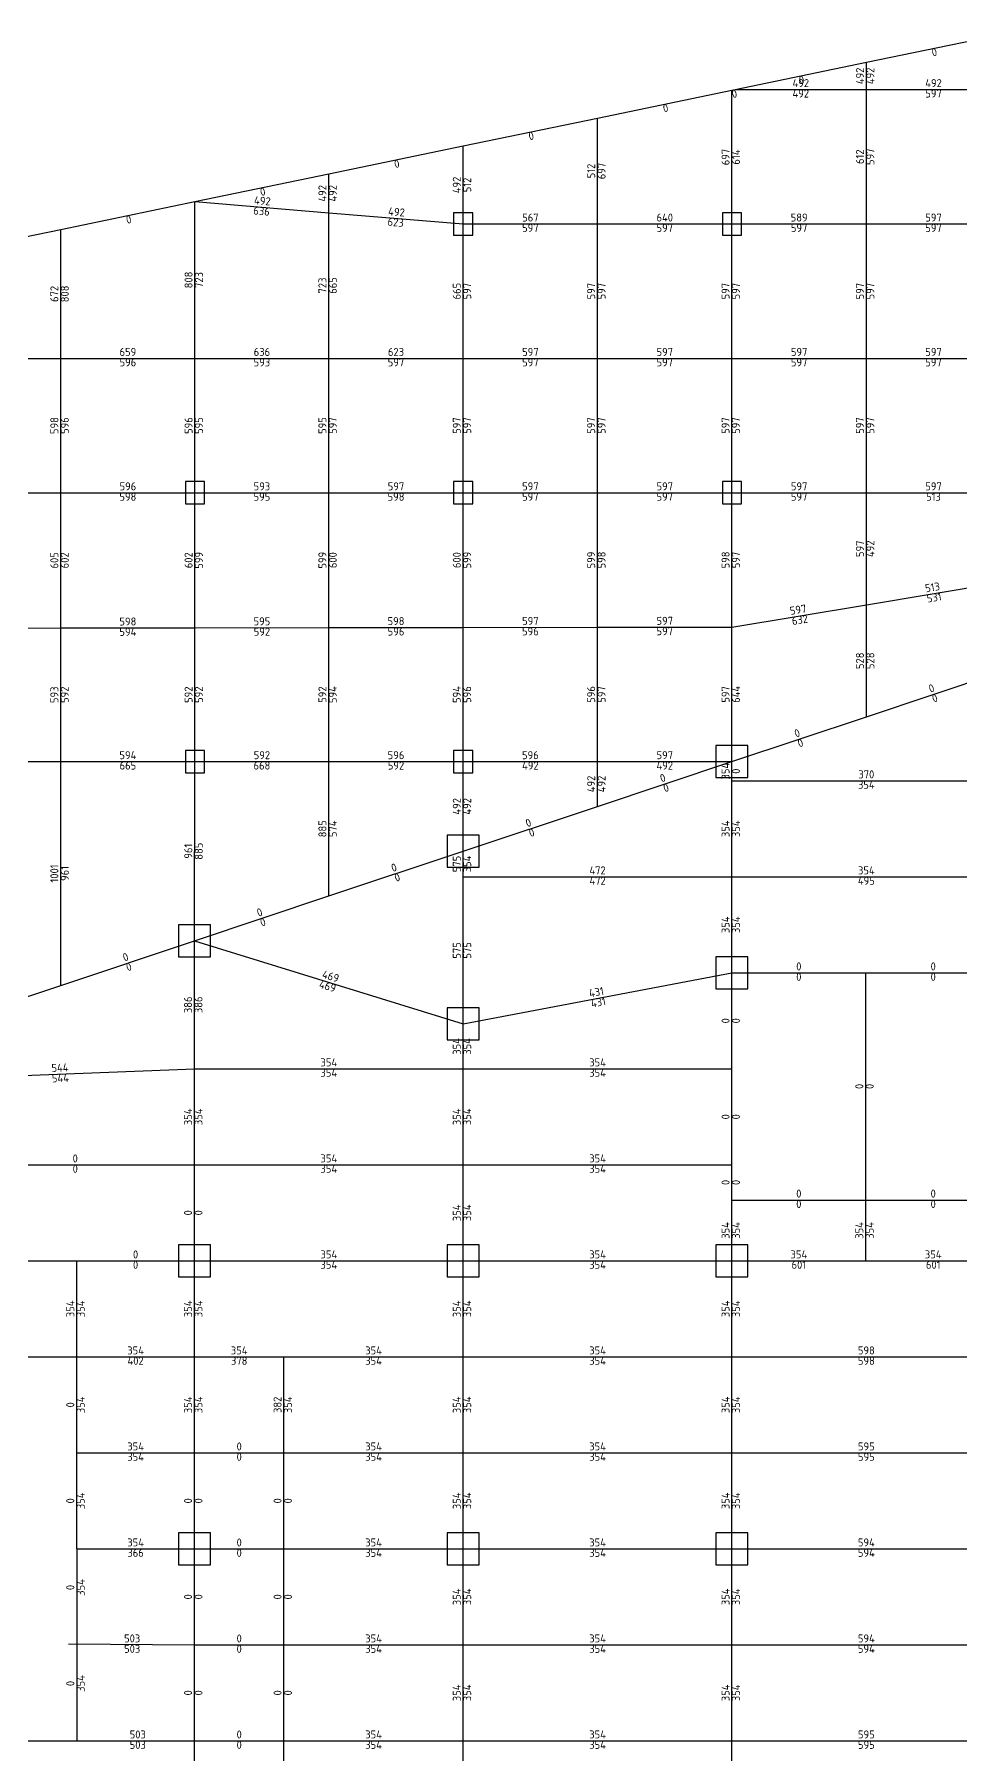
# Model space of a CAD drawing. Header units: millimetres. Extents: x -245177 to 1112891, y -1092030 to 122567.
# Drawn here: x -91902 to -62954, y -903251 to -849500 of the extents above; entities that cross this region are included whole.
import ezdxf
from ezdxf.enums import TextEntityAlignment as Align

# ---------------------------------------------------------------- set-up
doc = ezdxf.new("R2010")
doc.units = ezdxf.units.MM
doc.header["$MEASUREMENT"] = 0
for name, color, linetype in [('13', 4, 'Continuous'), ('dsg', 7, 'Continuous'), ('jiantu', 134, 'Continuous')]:
    doc.layers.add(name, color=color, linetype=linetype)
doc.styles.add('TrueTypeFont', font='yjkeng.shx', dxfattribs={"bigfont": 'yjkchn.shx'})

msp = doc.modelspace()

# ---------------------------------------------------------------- linework, layer by layer
at = {"layer": 'jiantu', "color": 94}
for p, q in [((-65900, -850371), (-61700, -849500)), ((-69999, -851222), (-65900, -850371)), ((-74300, -852114), (-70100, -851243)), ((-70100, -851243), (-69999, -851222)), ((-78500, -852986), (-74300, -852114)), ((-82700, -853857), (-78500, -852986)), ((-86883, -854725), (-82700, -853857)), ((-91078, -855595), (-86883, -854725)), ((-95300, -856471), (-91078, -855595))]:
    msp.add_line(p, q, dxfattribs=at)
at = {"layer": 'jiantu'}
for p, q in [((-65900, -851222), (-65900, -850371)), ((-70100, -855422), (-70100, -851243)), ((-69999, -851222), (-65900, -851222)), ((-65900, -851222), (-61700, -851222)), ((-65900, -855422), (-65900, -851222)), ((-74300, -855422), (-74300, -852114)), ((-78500, -855422), (-78500, -852986)), ((-82700, -855073), (-82700, -853857)), ((-86883, -859622), (-86883, -854725)), ((-86883, -854725), (-82700, -855073)), ((-82700, -855073), (-78500, -855422)), ((-82700, -859622), (-82700, -855073)), ((-91078, -859622), (-91078, -855595)), ((-78500, -859622), (-78500, -855422)), ((-78500, -855422), (-74300, -855422)), ((-74300, -855422), (-70100, -855422)), ((-74300, -859622), (-74300, -855422)), ((-70100, -859622), (-70100, -855422)), ((-70100, -855422), (-65900, -855422)), ((-65900, -855422), (-61700, -855422)), ((-65900, -859622), (-65900, -855422)), ((-95300, -859622), (-91078, -859622)), ((-91078, -859622), (-86883, -859622)), ((-91078, -863822), (-91078, -859622)), ((-86883, -859622), (-82700, -859622)), ((-86883, -863822), (-86883, -859622)), ((-82700, -859622), (-78500, -859622)), ((-82700, -863822), (-82700, -859622)), ((-78500, -859622), (-74300, -859622)), ((-78500, -863822), (-78500, -859622)), ((-74300, -859622), (-70100, -859622)), ((-74300, -863822), (-74300, -859622)), ((-70100, -859622), (-65900, -859622)), ((-70100, -863822), (-70100, -859622)), ((-65900, -859622), (-61700, -859622)), ((-65900, -863822), (-65900, -859622)), ((-95300, -863822), (-91078, -863822)), ((-91078, -863822), (-86883, -863822)), ((-91078, -868047), (-91078, -863822)), ((-86883, -868042), (-86883, -863822)), ((-86883, -863822), (-82700, -863822)), ((-82700, -863822), (-78500, -863822)), ((-82700, -868037), (-82700, -863822)), ((-78500, -868032), (-78500, -863822)), ((-78500, -863822), (-74300, -863822)), ((-74300, -863822), (-70100, -863822)), ((-74300, -868027), (-74300, -863822)), ((-70100, -868022), (-70100, -863822)), ((-70100, -863822), (-65900, -863822)), ((-65900, -863822), (-61700, -863822)), ((-65900, -867322), (-65900, -863822)), ((-65900, -867322), (-61700, -866622)), ((-70100, -868022), (-65900, -867322)), ((-65900, -870822), (-65900, -867322)), ((-95300, -868052), (-91078, -868047)), ((-91078, -868047), (-86883, -868042)), ((-91078, -872222), (-91078, -868047)), ((-86883, -868042), (-82700, -868037)), ((-86883, -872222), (-86883, -868042)), ((-82700, -868037), (-78500, -868032)), ((-82700, -872222), (-82700, -868037)), ((-78500, -868032), (-74300, -868027)), ((-78500, -872222), (-78500, -868032)), ((-74300, -868027), (-70100, -868022)), ((-74300, -872222), (-74300, -868027)), ((-70100, -872222), (-70100, -868022)), ((-65900, -870822), (-61700, -869422)), ((-70100, -872222), (-65900, -870822)), ((-95300, -872222), (-91078, -872222)), ((-91078, -872222), (-86883, -872222)), ((-91078, -879214), (-91078, -872222)), ((-86900, -877822), (-86883, -872222)), ((-86883, -872222), (-82700, -872222)), ((-82700, -872222), (-78500, -872222)), ((-82700, -876422), (-82700, -872222)), ((-78500, -875022), (-78500, -872222)), ((-78500, -872222), (-74300, -872222)), ((-74300, -872222), (-70100, -872222)), ((-74300, -873622), (-74300, -872222)), ((-74300, -873622), (-70100, -872222)), ((-70100, -872822), (-70100, -872222)), ((-70100, -875822), (-70100, -872822)), ((-70100, -872822), (-61700, -872822)), ((-78500, -875022), (-74300, -873622)), ((-82700, -876422), (-78500, -875022)), ((-78500, -875822), (-78500, -875022)), ((-78500, -880422), (-78500, -875822)), ((-78500, -875822), (-70100, -875822)), ((-70100, -878822), (-70100, -875822)), ((-70100, -875822), (-61700, -875822)), ((-86900, -877822), (-82700, -876422)), ((-91078, -879214), (-86900, -877822)), ((-86900, -877822), (-78500, -880422)), ((-86900, -881822), (-86900, -877822)), ((-78500, -880422), (-70100, -878822)), ((-70100, -878822), (-65920, -878822)), ((-70100, -881822), (-70100, -878822)), ((-65920, -878822), (-61700, -878822)), ((-65920, -885922), (-65920, -878822)), ((-95289, -880622), (-91078, -879214)), ((-78500, -881822), (-78500, -880422)), ((-95289, -882155), (-86900, -881822)), ((-86900, -884822), (-86900, -881822)), ((-86900, -881822), (-78500, -881822)), ((-78500, -884822), (-78500, -881822)), ((-78500, -881822), (-70100, -881822)), ((-70100, -884822), (-70100, -881822)), ((-94350, -884822), (-86900, -884822)), ((-86900, -887822), (-86900, -884822)), ((-86900, -884822), (-78500, -884822)), ((-78500, -887822), (-78500, -884822)), ((-78500, -884822), (-70100, -884822)), ((-70100, -885922), (-70100, -884822)), ((-70100, -887822), (-70100, -885922)), ((-70100, -885922), (-65920, -885922)), ((-65920, -885922), (-61700, -885922)), ((-65920, -887822), (-65920, -885922)), ((-94350, -887822), (-90579, -887822)), ((-90579, -887822), (-86900, -887822)), ((-90579, -890822), (-90579, -887822)), ((-86900, -887822), (-78500, -887822)), ((-86900, -890822), (-86900, -887822)), ((-78500, -887822), (-70100, -887822)), ((-78500, -890822), (-78500, -887822)), ((-70100, -887822), (-65920, -887822)), ((-70100, -890822), (-70100, -887822)), ((-65920, -887822), (-61700, -887822)), ((-95289, -890822), (-90579, -890822)), ((-90579, -890822), (-86900, -890822)), ((-90579, -893822), (-90579, -890822)), ((-86900, -893822), (-86900, -890822)), ((-86900, -890822), (-84102, -890822)), ((-84102, -890822), (-78500, -890822)), ((-84102, -893822), (-84102, -890822)), ((-78500, -893822), (-78500, -890822)), ((-78500, -890822), (-70100, -890822)), ((-70100, -893822), (-70100, -890822)), ((-70100, -890822), (-61700, -890822)), ((-90579, -893822), (-86900, -893822)), ((-90579, -896822), (-90579, -893822)), ((-86900, -896822), (-86900, -893822)), ((-86900, -893822), (-84102, -893822)), ((-84102, -893822), (-78500, -893822)), ((-84102, -896822), (-84102, -893822)), ((-78500, -896822), (-78500, -893822)), ((-78500, -893822), (-70100, -893822)), ((-70100, -896822), (-70100, -893822)), ((-70100, -893822), (-61700, -893822)), ((-90579, -896822), (-86900, -896822)), ((-86900, -899822), (-86900, -896822)), ((-86900, -896822), (-84102, -896822)), ((-84102, -896822), (-78500, -896822)), ((-84102, -899822), (-84102, -896822)), ((-78500, -896822), (-70100, -896822)), ((-78500, -899822), (-78500, -896822)), ((-70100, -896822), (-61700, -896822)), ((-70100, -899822), (-70100, -896822)), ((-90837, -899786), (-86900, -899822)), ((-86900, -902822), (-86900, -899822)), ((-86900, -899822), (-84102, -899822)), ((-84102, -899822), (-78500, -899822)), ((-84102, -902822), (-84102, -899822)), ((-78500, -902822), (-78500, -899822)), ((-78500, -899822), (-70100, -899822)), ((-70100, -902822), (-70100, -899822)), ((-70100, -899822), (-61700, -899822)), ((-95289, -902822), (-86900, -902822)), ((-86900, -905822), (-86900, -902822)), ((-86900, -902822), (-84102, -902822)), ((-84102, -902822), (-78500, -902822)), ((-84102, -905822), (-84102, -902822)), ((-78500, -905822), (-78500, -902822)), ((-78500, -902822), (-70100, -902822)), ((-70100, -905822), (-70100, -902822)), ((-70100, -902822), (-61700, -902822))]:
    msp.add_line(p, q, dxfattribs=at)
at = {"layer": 'jiantu', "color": 54}
for points in [[(-78200, -855072), (-78800, -855072), (-78800, -855772), (-78200, -855772)], [(-69800, -855072), (-70400, -855072), (-70400, -855772), (-69800, -855772)], [(-86583, -863472), (-87183, -863472), (-87183, -864172), (-86583, -864172)], [(-78200, -863472), (-78800, -863472), (-78800, -864172), (-78200, -864172)], [(-69800, -863472), (-70400, -863472), (-70400, -864172), (-69800, -864172)], [(-69600, -871722), (-70600, -871722), (-70600, -872722), (-69600, -872722)], [(-86583, -871872), (-87183, -871872), (-87183, -872572), (-86583, -872572)], [(-78200, -871872), (-78800, -871872), (-78800, -872572), (-78200, -872572)], [(-78000, -874522), (-79000, -874522), (-79000, -875522), (-78000, -875522)], [(-86400, -877322), (-87400, -877322), (-87400, -878322), (-86400, -878322)], [(-69600, -878322), (-70600, -878322), (-70600, -879322), (-69600, -879322)], [(-78000, -879922), (-79000, -879922), (-79000, -880922), (-78000, -880922)], [(-86400, -887322), (-87400, -887322), (-87400, -888322), (-86400, -888322)], [(-78000, -887322), (-79000, -887322), (-79000, -888322), (-78000, -888322)], [(-69600, -887322), (-70600, -887322), (-70600, -888322), (-69600, -888322)], [(-86400, -896322), (-87400, -896322), (-87400, -897322), (-86400, -897322)], [(-78000, -896322), (-79000, -896322), (-79000, -897322), (-78000, -897322)], [(-69600, -896322), (-70600, -896322), (-70600, -897322), (-69600, -897322)]]:
    msp.add_lwpolyline(points, close=True, dxfattribs=at)
at = {"layer": 'jiantu'}
msp.add_lwpolyline([(-90579, -896822), (-90579, -902822)], dxfattribs=at)

# ---------------------------------------------------------------- texts
at = {"layer": '13', "color": 4, "linetype": 'Continuous', "style": 'TrueTypeFont'}
for s, p in [('597', (-63800, -851222)), ('597', (-76400, -855422)), ('597', (-72200, -855422)), ('597', (-68000, -855422)), ('597', (-63800, -855422)), ('596', (-88980, -859622)), ('593', (-84791, -859622)), ('597', (-80600, -859622)), ('597', (-76400, -859622)), ('597', (-72200, -859622)), ('597', (-68000, -859622)), ('597', (-63800, -859622)), ('598', (-88980, -863822)), ('595', (-84791, -863822)), ('598', (-80600, -863822)), ('597', (-76400, -863822)), ('597', (-72200, -863822)), ('597', (-68000, -863822)), ('665', (-88980, -872222)), ('668', (-84791, -872222)), ('592', (-80600, -872222)), ('601', (-68010, -887822)), ('601', (-63810, -887822)), ('598', (-65900, -890822)), ('595', (-65900, -893822)), ('594', (-65900, -896822)), ('503', (-88846, -899822)), ('594', (-65900, -899822)), ('503', (-88671, -902822)), ('595', (-65900, -902822))]:
    msp.add_text(s, height=250, dxfattribs=at).set_placement(p, align=Align.TOP_CENTER)
for s, rotation, p in [('697', 90, (-74300, -853768)), ('614', 90, (-70100, -853332)), ('597', 90, (-65900, -853322)), ('636', 355.2498, (-84791, -854899)), ('623', 355.2498, (-80600, -855247)), ('723', 90, (-86883, -857173)), ('665', 90, (-82700, -857347)), ('597', 90, (-78500, -857522)), ('597', 90, (-74300, -857522)), ('597', 90, (-70100, -857522)), ('597', 90, (-65900, -857522)), ('596', 90, (-91078, -861722)), ('595', 90, (-86883, -861722)), ('597', 90, (-82700, -861722)), ('597', 90, (-78500, -861722)), ('597', 90, (-74300, -861722)), ('597', 90, (-70100, -861722)), ('597', 90, (-65900, -861722)), ('602', 90, (-91078, -865934)), ('599', 90, (-86883, -865932)), ('600', 90, (-82700, -865929)), ('599', 90, (-78500, -865927)), ('598', 90, (-74300, -865924)), ('597', 90, (-70100, -865922)), ('531', 9.4623, (-63800, -866972)), ('594', 0.0696, (-88980, -868045)), ('592', 0.0696, (-84791, -868040)), ('596', 0.0696, (-80600, -868034)), ('596', 0.0696, (-76400, -868029)), ('597', 0.0696, (-72200, -868024)), ('632', 9.4623, (-68000, -867672)), ('528', 90, (-65900, -869072)), ('592', 90, (-91078, -870134)), ('592', 90, (-86883, -870132)), ('594', 90, (-82700, -870129)), ('596', 90, (-78500, -870127)), ('597', 90, (-74300, -870124)), ('644', 90, (-70100, -870122)), ('574', 90, (-82700, -874322)), ('575', 90, (-78500, -878122)), ('544', 2.2752, (-91094, -881988))]:
    msp.add_text(s, height=250, rotation=rotation, dxfattribs=at).set_placement(p, align=Align.TOP_CENTER)
for s, rotation, p in [('697', 90, (-70100, -853332)), ('612', 90, (-65900, -853322)), ('723', 90, (-82700, -857347)), ('665', 90, (-78500, -857522)), ('597', 90, (-74300, -857522)), ('597', 90, (-70100, -857522)), ('597', 90, (-65900, -857522)), ('672', 90, (-91078, -857609)), ('598', 90, (-91078, -861722)), ('596', 90, (-86883, -861722)), ('595', 90, (-82700, -861722)), ('597', 90, (-78500, -861722)), ('597', 90, (-74300, -861722)), ('597', 90, (-70100, -861722)), ('597', 90, (-65900, -861722)), ('597', 90, (-65900, -865572)), ('605', 90, (-91078, -865934)), ('602', 90, (-86883, -865932)), ('599', 90, (-82700, -865929)), ('600', 90, (-78500, -865927)), ('599', 90, (-74300, -865924)), ('598', 90, (-70100, -865922)), ('597', 9.4623, (-68000, -867672)), ('598', 0.0696, (-88980, -868045)), ('595', 0.0696, (-84791, -868040)), ('598', 0.0696, (-80600, -868034)), ('597', 0.0696, (-76400, -868029)), ('597', 0.0696, (-72200, -868024)), ('528', 90, (-65900, -869072)), ('593', 90, (-91078, -870134)), ('592', 90, (-86883, -870132)), ('592', 90, (-82700, -870129)), ('594', 90, (-78500, -870127)), ('596', 90, (-74300, -870124)), ('597', 90, (-70100, -870122)), ('575', 90, (-78500, -875422)), ('575', 90, (-78500, -878122)), ('544', 2.2752, (-91094, -881988)), ('0', 90, (-90579, -892322)), ('0', 90, (-90579, -895322)), ('0', 90, (-90579, -898029)), ('0', 90, (-90579, -901029))]:
    msp.add_text(s, height=250, rotation=rotation, dxfattribs=at).set_placement(p, align=Align.BOTTOM_CENTER)
for s, p in [('567', (-76400, -855422)), ('640', (-72200, -855422)), ('589', (-68000, -855422)), ('597', (-63800, -855422)), ('659', (-88980, -859622)), ('636', (-84791, -859622)), ('623', (-80600, -859622)), ('597', (-76400, -859622)), ('597', (-72200, -859622)), ('597', (-68000, -859622)), ('597', (-63800, -859622)), ('596', (-88980, -863822)), ('593', (-84791, -863822)), ('597', (-80600, -863822)), ('597', (-76400, -863822)), ('597', (-72200, -863822)), ('597', (-68000, -863822)), ('597', (-63800, -863822)), ('594', (-88980, -872222)), ('592', (-84791, -872222)), ('596', (-80600, -872222)), ('596', (-76400, -872222)), ('597', (-72200, -872222)), ('598', (-65900, -890822)), ('595', (-65900, -893822)), ('594', (-65900, -896822)), ('503', (-88846, -899822)), ('594', (-65900, -899822)), ('503', (-88671, -902822)), ('595', (-65900, -902822))]:
    msp.add_text(s, height=250, dxfattribs=at).set_placement(p, align=Align.BOTTOM_CENTER)
at = {"layer": 'dsg', "color": 1, "linetype": 'Continuous', "style": 'TrueTypeFont'}
for s, rotation, p in [('0', 11.722, (-63800, -849935)), ('0', 11.722, (-67949, -850796)), ('492', 90, (-65900, -850796)), ('0', 11.722, (-70049, -851232)), ('0', 11.722, (-72200, -851678)), ('0', 11.722, (-76400, -852550)), ('0', 11.722, (-80600, -853421)), ('512', 90, (-78500, -854204)), ('0', 11.722, (-84791, -854291)), ('492', 90, (-82700, -854465)), ('0', 11.722, (-88980, -855160)), ('492', 90, (-65900, -865572)), ('0', 18.4349, (-63800, -870122)), ('0', 18.4349, (-68000, -871522)), ('492', 90, (-74300, -872922)), ('0', 18.4349, (-72200, -872922)), ('0', 90, (-70100, -872522)), ('492', 90, (-78500, -873622)), ('0', 18.4349, (-76400, -874322)), ('354', 90, (-70100, -874322)), ('354', 90, (-78500, -875422)), ('0', 18.4349, (-80600, -875722)), ('0', 18.4349, (-84800, -877122)), ('354', 90, (-70100, -877322)), ('0', 18.4349, (-88989, -878518)), ('469', 342.8015, (-82700, -879122)), ('386', 90, (-86900, -879822)), ('431', 10.7843, (-74300, -879622)), ('0', 90, (-70100, -880322)), ('354', 90, (-78500, -881122)), ('0', 90, (-65920, -882372)), ('354', 90, (-86900, -883322)), ('354', 90, (-78500, -883322)), ('0', 90, (-70100, -883322)), ('0', 90, (-70100, -885372)), ('0', 90, (-86900, -886322)), ('354', 90, (-78500, -886322)), ('354', 90, (-70100, -886872)), ('354', 90, (-65920, -886872)), ('354', 90, (-90579, -889322)), ('354', 90, (-86900, -889322)), ('354', 90, (-78500, -889322)), ('354', 90, (-70100, -889322)), ('354', 90, (-90579, -892322)), ('354', 90, (-86900, -892322)), ('354', 90, (-84102, -892322)), ('354', 90, (-78500, -892322)), ('354', 90, (-70100, -892322)), ('354', 90, (-90579, -895322)), ('0', 90, (-86900, -895322)), ('0', 90, (-84102, -895322)), ('354', 90, (-78500, -895322)), ('354', 90, (-70100, -895322)), ('354', 90, (-90579, -898029)), ('354', 90, (-78500, -898322)), ('354', 90, (-70100, -898322)), ('0', 90, (-86900, -898322)), ('0', 90, (-84102, -898322)), ('354', 90, (-90579, -901029)), ('0', 90, (-86900, -901322)), ('0', 90, (-84102, -901322)), ('354', 90, (-78500, -901322)), ('354', 90, (-70100, -901322))]:
    msp.add_text(s, height=250, rotation=rotation, dxfattribs=at).set_placement(p, align=Align.TOP_CENTER)
for s, rotation, p in [('492', 90, (-65900, -850796)), ('512', 90, (-74300, -853768)), ('492', 90, (-78500, -854204)), ('492', 355.2498, (-84791, -854899)), ('492', 90, (-82700, -854465)), ('492', 355.2498, (-80600, -855247)), ('513', 9.4623, (-63800, -866972)), ('0', 18.4349, (-63800, -870122)), ('0', 18.4349, (-68000, -871522)), ('354', 90, (-70100, -872522)), ('492', 90, (-74300, -872922)), ('0', 18.4349, (-72200, -872922)), ('492', 90, (-78500, -873622)), ('0', 18.4349, (-76400, -874322)), ('354', 90, (-70100, -874322)), ('0', 18.4349, (-80600, -875722)), ('0', 18.4349, (-84800, -877122)), ('354', 90, (-70100, -877322)), ('0', 18.4349, (-88989, -878518)), ('469', 342.8015, (-82700, -879122)), ('431', 10.7843, (-74300, -879622)), ('386', 90, (-86900, -879822)), ('0', 90, (-70100, -880322)), ('354', 90, (-78500, -881122)), ('0', 90, (-65920, -882372)), ('354', 90, (-86900, -883322)), ('354', 90, (-78500, -883322)), ('0', 90, (-70100, -883322)), ('0', 90, (-70100, -885372)), ('0', 90, (-86900, -886322)), ('354', 90, (-78500, -886322)), ('354', 90, (-70100, -886872)), ('354', 90, (-65920, -886872)), ('354', 90, (-90579, -889322)), ('354', 90, (-86900, -889322)), ('354', 90, (-78500, -889322)), ('354', 90, (-70100, -889322)), ('354', 90, (-86900, -892322)), ('382', 90, (-84102, -892322)), ('354', 90, (-78500, -892322)), ('354', 90, (-70100, -892322)), ('0', 90, (-86900, -895322)), ('0', 90, (-84102, -895322)), ('354', 90, (-78500, -895322)), ('354', 90, (-70100, -895322)), ('354', 90, (-78500, -898322)), ('354', 90, (-70100, -898322)), ('0', 90, (-86900, -898322)), ('0', 90, (-84102, -898322)), ('0', 90, (-86900, -901322)), ('0', 90, (-84102, -901322)), ('354', 90, (-78500, -901322)), ('354', 90, (-70100, -901322))]:
    msp.add_text(s, height=250, rotation=rotation, dxfattribs=at).set_placement(p, align=Align.BOTTOM_CENTER)
for s, p in [('492', (-67949, -851222)), ('492', (-63800, -851222)), ('370', (-65900, -872822)), ('472', (-74300, -875822)), ('354', (-65900, -875822)), ('0', (-68010, -878822)), ('0', (-63810, -878822)), ('354', (-82700, -881822)), ('354', (-74300, -881822)), ('0', (-90625, -884822)), ('354', (-82700, -884822)), ('354', (-74300, -884822)), ('0', (-68010, -885922)), ('0', (-63810, -885922)), ('0', (-88739, -887822)), ('354', (-82700, -887822)), ('354', (-74300, -887822)), ('354', (-68010, -887822)), ('354', (-63810, -887822)), ('354', (-88739, -890822)), ('354', (-85501, -890822)), ('354', (-81301, -890822)), ('354', (-74300, -890822)), ('354', (-88739, -893822)), ('0', (-85501, -893822)), ('354', (-81301, -893822)), ('354', (-74300, -893822)), ('354', (-88739, -896822)), ('0', (-85501, -896822)), ('354', (-81301, -896822)), ('354', (-74300, -896822)), ('0', (-85501, -899822)), ('354', (-81301, -899822)), ('354', (-74300, -899822)), ('0', (-85501, -902822)), ('354', (-81301, -902822)), ('354', (-74300, -902822))]:
    msp.add_text(s, height=250, dxfattribs=at).set_placement(p, align=Align.BOTTOM_CENTER)
for s, p in [('492', (-67949, -851222)), ('513', (-63800, -863822)), ('492', (-76400, -872222)), ('492', (-72200, -872222)), ('354', (-65900, -872822)), ('472', (-74300, -875822)), ('495', (-65900, -875822)), ('0', (-68010, -878822)), ('0', (-63810, -878822)), ('354', (-82700, -881822)), ('354', (-74300, -881822)), ('0', (-90625, -884822)), ('354', (-82700, -884822)), ('354', (-74300, -884822)), ('0', (-68010, -885922)), ('0', (-63810, -885922)), ('0', (-88739, -887822)), ('354', (-82700, -887822)), ('354', (-74300, -887822)), ('402', (-88739, -890822)), ('378', (-85501, -890822)), ('354', (-81301, -890822)), ('354', (-74300, -890822)), ('354', (-88739, -893822)), ('0', (-85501, -893822)), ('354', (-81301, -893822)), ('354', (-74300, -893822)), ('366', (-88739, -896822)), ('0', (-85501, -896822)), ('354', (-81301, -896822)), ('354', (-74300, -896822)), ('0', (-85501, -899822)), ('354', (-81301, -899822)), ('354', (-74300, -899822)), ('0', (-85501, -902822)), ('354', (-81301, -902822)), ('354', (-74300, -902822))]:
    msp.add_text(s, height=250, dxfattribs=at).set_placement(p, align=Align.TOP_CENTER)
at = {"layer": 'dsg', "color": 2, "linetype": 'Continuous', "style": 'TrueTypeFont'}
for s, p in [('808', (-86883, -857173)), ('885', (-82700, -874322))]:
    msp.add_text(s, height=250, rotation=90, dxfattribs=at).set_placement(p, align=Align.BOTTOM_CENTER)
for s, rotation, p in [('808', 90, (-91078, -857609)), ('885', 89.8308, (-86891, -875022))]:
    msp.add_text(s, height=250, rotation=rotation, dxfattribs=at).set_placement(p, align=Align.TOP_CENTER)
at = {"layer": 'dsg', "color": 6, "linetype": 'Continuous', "style": 'TrueTypeFont'}
for s, rotation, p in [('961', 89.8308, (-86891, -875022)), ('1001', 90, (-91078, -875718))]:
    msp.add_text(s, height=250, rotation=rotation, dxfattribs=at).set_placement(p, align=Align.BOTTOM_CENTER)
msp.add_text('961', height=250, rotation=90, dxfattribs=at).set_placement((-91078, -875718), align=Align.TOP_CENTER)

doc.saveas('drawing.dxf')
